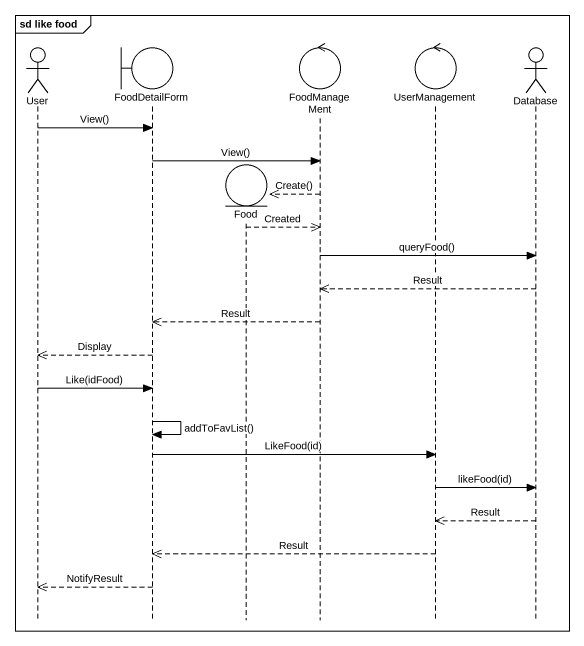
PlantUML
@startuml
mainframe sd like food
hide footbox
actor User
boundary FoodDetailForm
entity Food
control FoodManageMent
control UserManagement
actor "Database" as Database_

User -> FoodDetailForm : View()
FoodDetailForm -> FoodManageMent : View()
FoodManageMent -->> Food ** : Create()
Food -->> FoodManageMent : Created
FoodManageMent -> Database_ : queryFood()
Database_ -->> FoodManageMent : Result
FoodManageMent -->> FoodDetailForm : Result
FoodDetailForm -->> User : Display
User -> FoodDetailForm : Like(idFood)
FoodDetailForm -> FoodDetailForm : addToFavList()
FoodDetailForm -> UserManagement : LikeFood(id)
UserManagement -> Database_ : likeFood(id)
Database_ -->> UserManagement : Result
UserManagement -->> FoodDetailForm : Result
FoodDetailForm -->> User : NotifyResult
@enduml
